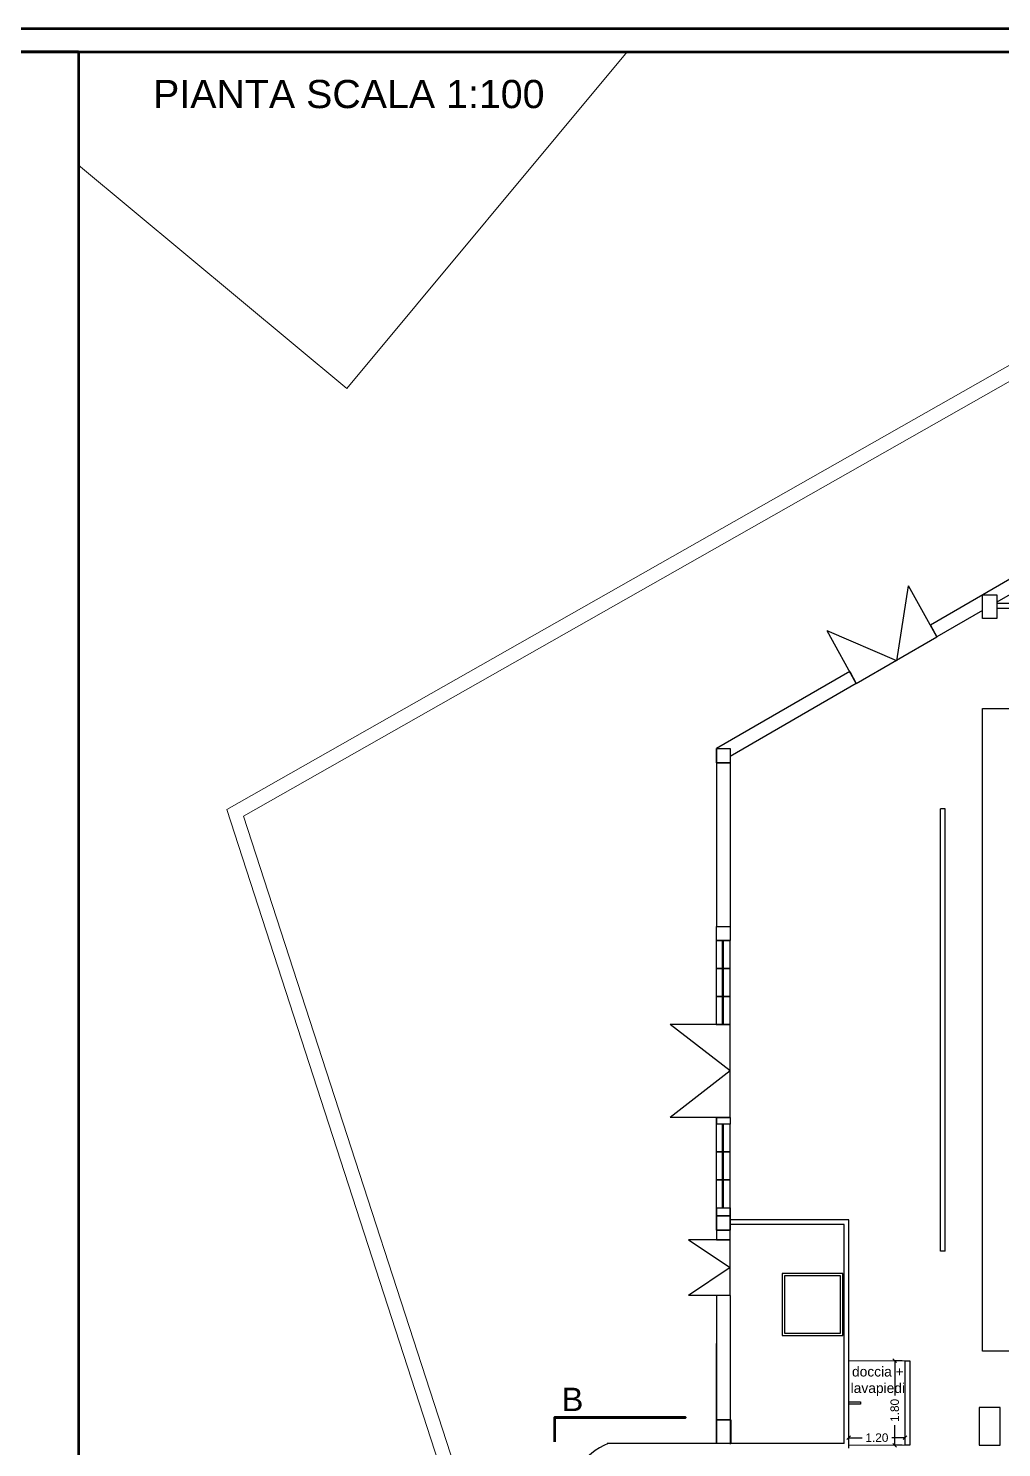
# Model space of a CAD drawing. Header units: millimetres. Extents: x 1769 to 2783, y -1222 to -971.
# Drawn here: x 2631.57 to 2652.3, y -1000.95 to -970.74 of the extents above; entities that cross this region are included whole.
import ezdxf

# ---------------------------------------------------------------- set-up
doc = ezdxf.new("R2010")
doc.units = ezdxf.units.MM
for name, pattern in [('234A', [2, 1.5, -0.5]), ('501L', [5, 2.5, 2.5]), ('CONTINUA', [0])]:
    doc.linetypes.add(name, pattern=pattern)
for name, color, linetype in [('EDIFICIO CIVILE', 10, 'Continuous'), ('FINESTRE', 1, 'Continuous'), ('IMPIANTO SPORTIVO SC', 7, '234A'), ('muri', 7, 'Continuous'), ('MURO DIVISORIO', 71, '501L'), ('PIALSTRI', 7, 'Continuous'), ('quote', 6, 'Continuous'), ('scritte', 240, 'Continuous')]:
    doc.layers.add(name, color=color, linetype=linetype)
doc.layers.add('no stampa', color=251, linetype='Continuous', plot=False)
doc.styles.add('ARIAL', font='arial.ttf')
doc.dimstyles.new('1a100', dxfattribs={"dimtxt": 0.18, "dimasz": 0.08, "dimexe": 0.01, "dimexo": 0.0625, "dimgap": 0.09, "dimtad": 0, "dimzin": 0, "dimdsep": 46, "dimtxsty": 'ARIAL', "dimblk": 'OBLIQUE', "dimcen": 0.08, "dimclrd": 1, "dimclre": 1, "dimadec": 0, "dimazin": 0, "dimtfac": 1, "dimtofl": 0, "dimtmove": 0, "dimatfit": 1, "dimfxl": 1, "dimtolj": 1, "dimtzin": 0, "dimarcsym": 0})

# ---------------------------------------------------------------- blocks, each defined once
blk = doc.blocks.new('_Oblique')
at = {"color": 0, "linetype": 'ByBlock', "lineweight": -2}
blk.add_line((-0.5, -0.5), (0.5, 0.5), dxfattribs=at)
blk = doc.blocks.new('*D32')
at = {"layer": 'Defpoints', "color": 0, "lineweight": 60, "ltscale": 0.2, "transparency": 16777216}
for p in [(2649.047, -1000.741), (2649.047, -1000.902), (2650.247, -1000.902)]:
    blk.add_point(p, dxfattribs=at)
at = {"layer": 'quote', "color": 1, "lineweight": -2, "ltscale": 0.2, "transparency": 16777216}
for p, q in [((2649.047, -1000.84), (2649.047, -1000.731)), ((2649.047, -1000.741), (2649.332, -1000.741)), ((2650.247, -1000.741), (2649.962, -1000.741)), ((2650.247, -1000.84), (2650.247, -1000.731))]:
    blk.add_line(p, q, dxfattribs=at)
at = {"layer": 'quote', "color": 1, "lineweight": -2, "ltscale": 0.2, "transparency": 16777216, "xscale": 0.08, "yscale": 0.08, "zscale": 0.08, "rotation": 180}
blk.add_blockref('_Oblique', (2649.047, -1000.741), dxfattribs=at)
at = {"layer": 'quote', "color": 1, "lineweight": -2, "ltscale": 0.2, "transparency": 16777216, "xscale": 0.08, "yscale": 0.08, "zscale": 0.08}
blk.add_blockref('_Oblique', (2650.247, -1000.741), dxfattribs=at)
at = {"layer": 'quote', "color": 0, "ltscale": 0.2, "transparency": 16777216, "insert": (2649.647, -1000.741), "char_height": 0.18, "attachment_point": 5, "style": 'ARIAL'}
blk.add_mtext('\\A1;1.20', dxfattribs=at)
blk = doc.blocks.new('*D33')
at = {"layer": 'Defpoints', "color": 0, "lineweight": 60, "ltscale": 0.2, "transparency": 16777216}
for p in [(2650.247, -999.102), (2650.027, -1000.902), (2650.247, -1000.902)]:
    blk.add_point(p, dxfattribs=at)
at = {"layer": 'quote', "color": 1, "lineweight": -2, "ltscale": 0.2, "transparency": 16777216}
for p, q in [((2650.184, -999.102), (2650.017, -999.102)), ((2650.027, -999.102), (2650.027, -999.845)), ((2650.027, -1000.902), (2650.027, -1000.475)), ((2650.184, -1000.902), (2650.017, -1000.902))]:
    blk.add_line(p, q, dxfattribs=at)
at = {"layer": 'quote', "color": 1, "lineweight": -2, "ltscale": 0.2, "transparency": 16777216, "xscale": 0.08, "yscale": 0.08, "zscale": 0.08}
for p, rotation in [((2650.027, -999.102), 90), ((2650.027, -1000.902), 270)]:
    blk.add_blockref('_Oblique', p, dxfattribs=dict(at, rotation=rotation))
at = {"layer": 'quote', "color": 0, "ltscale": 0.2, "transparency": 16777216, "insert": (2650.027, -1000.16), "char_height": 0.18, "attachment_point": 5, "rotation": 90, "style": 'ARIAL'}
blk.add_mtext('\\A1;1.80', dxfattribs=at)

msp = doc.modelspace()

# ---------------------------------------------------------------- linework, layer by layer
at = {"color": 1}
for p, q in [((2651.897, -985.219), (2677.684, -985.219)), ((2651.897, -998.901), (2651.897, -985.219)), ((2646.231, -986.374), (2646.518, -986.374)), ((2651.005, -996.768), (2651.005, -987.352)), ((2651.104, -996.768), (2651.104, -987.352)), ((2651.897, -998.901), (2651.897, -998.739))]:
    msp.add_line(p, q, dxfattribs=at)
msp.add_lwpolyline([(2677.684, -985.219), (2677.684, -998.901), (2651.897, -998.901), (2651.897, -985.219)], close=True, dxfattribs=at)
at = {"lineweight": 60, "ltscale": 0.2}
msp.add_lwpolyline([(2642.783, -1000.311), (2645.572, -1000.311), (2642.783, -1000.311), (2642.783, -1000.832)], dxfattribs=at)
at = {"layer": 'EDIFICIO CIVILE', "color": 6, "linetype": 'Continuous', "lineweight": 0}
msp.add_lwpolyline([(2632.642, -973.65), (2638.357, -978.405), (2644.325, -971.241)], dxfattribs=at)
at = {"layer": 'FINESTRE', "color": 1}
for points in [[(2650.247, -999.102), (2650.347, -999.102), (2650.347, -1000.902), (2650.247, -1000.902)], [(2649.047, -999.977), (2649.297, -999.977), (2649.297, -1000.027), (2649.047, -1000.027)]]:
    msp.add_lwpolyline(points, close=True, dxfattribs=at)
at = {"layer": 'IMPIANTO SPORTIVO SC', "color": 1, "linetype": 'ByBlock'}
for p, q in [((2650.075, -984.204), (2650.323, -982.607)), ((2650.924, -983.693), (2650.323, -982.607)), ((2649.207, -984.684), (2648.589, -983.566)), ((2650.075, -984.204), (2648.589, -983.566)), ((2649.207, -984.684), (2650.924, -983.693)), ((2651.104, -987.352), (2651.005, -987.352)), ((2646.518, -990.159), (2646.22, -990.159)), ((2646.22, -990.159), (2646.22, -990.753)), ((2646.231, -990.159), (2646.518, -990.159)), ((2646.357, -990.753), (2646.357, -990.159)), ((2646.381, -990.753), (2646.381, -990.159)), ((2646.518, -990.753), (2646.518, -990.159)), ((2646.22, -990.753), (2646.518, -990.753)), ((2646.518, -990.753), (2646.22, -990.753)), ((2646.22, -990.753), (2646.22, -991.348)), ((2646.357, -991.348), (2646.357, -990.753)), ((2646.381, -991.348), (2646.381, -990.753)), ((2646.518, -991.348), (2646.518, -990.753)), ((2646.22, -991.348), (2646.518, -991.348)), ((2646.518, -991.348), (2646.22, -991.348)), ((2646.22, -991.348), (2646.22, -991.943)), ((2646.357, -991.943), (2646.357, -991.348)), ((2646.381, -991.943), (2646.381, -991.348)), ((2646.518, -991.943), (2646.518, -991.348)), ((2646.518, -991.943), (2645.24, -991.943)), ((2646.518, -992.934), (2645.24, -991.943)), ((2646.22, -991.943), (2646.518, -991.943)), ((2646.518, -993.925), (2646.518, -991.943)), ((2646.518, -992.934), (2645.24, -993.925)), ((2646.518, -993.925), (2645.24, -993.925)), ((2646.518, -994.064), (2646.22, -994.064)), ((2646.22, -994.064), (2646.22, -994.659)), ((2646.357, -994.659), (2646.357, -994.064)), ((2646.381, -994.659), (2646.381, -994.064)), ((2646.518, -995.253), (2646.518, -994.064)), ((2646.22, -994.659), (2646.518, -994.659)), ((2646.518, -994.659), (2646.22, -994.659)), ((2646.22, -994.659), (2646.22, -995.253)), ((2646.357, -995.253), (2646.357, -994.659)), ((2646.381, -995.253), (2646.381, -994.659)), ((2646.22, -995.253), (2646.518, -995.253)), ((2646.518, -995.253), (2646.22, -995.253)), ((2646.22, -995.253), (2646.22, -995.848)), ((2646.357, -995.848), (2646.357, -995.253)), ((2646.381, -995.848), (2646.381, -995.253)), ((2646.518, -995.848), (2646.518, -995.253)), ((2646.22, -995.848), (2646.518, -995.848)), ((2646.231, -996.527), (2645.637, -996.527)), ((2645.637, -996.527), (2646.518, -997.121)), ((2646.518, -996.527), (2646.231, -996.527)), ((2646.518, -997.716), (2646.518, -996.527)), ((2651.104, -996.768), (2651.005, -996.768)), ((2646.518, -997.121), (2645.637, -997.716)), ((2646.231, -997.716), (2645.637, -997.716))]:
    msp.add_line(p, q, dxfattribs=at)
for points in [[(2648.924, -997.246), (2647.631, -997.246), (2647.631, -998.564), (2648.924, -998.564)], [(2648.874, -997.296), (2647.68, -997.296), (2647.68, -998.515), (2648.874, -998.515)]]:
    msp.add_lwpolyline(points, close=True, dxfattribs=at)
at = {"layer": 'muri', "color": 3}
for p, q in [((2659.015, -978.691), (2650.786, -983.442)), ((2657.234, -980.05), (2652.2, -982.956)), ((2651.897, -982.801), (2652.2, -982.801)), ((2651.897, -983.305), (2651.897, -983.087)), ((2652.2, -982.801), (2652.2, -983.305)), ((2655.998, -982.986), (2652.2, -982.986)), ((2655.998, -983.087), (2652.2, -983.087)), ((2651.897, -983.131), (2650.924, -983.693)), ((2652.2, -983.305), (2651.897, -983.305)), ((2649.069, -984.433), (2646.231, -986.072)), ((2649.207, -984.684), (2646.518, -986.237)), ((2646.231, -986.072), (2646.231, -989.856)), ((2646.518, -986.072), (2646.518, -989.856)), ((2646.231, -993.925), (2646.231, -994.064)), ((2646.231, -995.848), (2646.231, -996.527)), ((2646.518, -996.527), (2646.518, -995.848)), ((2646.231, -996.322), (2646.518, -996.322)), ((2649.047, -996.107), (2646.518, -996.107)), ((2648.947, -996.206), (2646.518, -996.206)), ((2648.947, -1000.865), (2648.947, -996.206)), ((2649.047, -1000.964), (2649.047, -996.107)), ((2646.231, -996.527), (2646.518, -996.527)), ((2646.231, -997.716), (2646.231, -1000.863)), ((2646.518, -997.716), (2646.231, -997.716)), ((2646.518, -997.716), (2646.518, -1000.358)), ((2646.231, -998.739), (2646.231, -1000.863)), ((2646.518, -998.739), (2646.518, -1000.358)), ((2648.947, -1000.863), (2648.947, -998.739)), ((2649.047, -1000.964), (2649.047, -998.739)), ((2646.231, -1000.358), (2646.518, -1000.358)), ((2646.231, -1000.358), (2646.534, -1000.358)), ((2646.518, -1000.358), (2646.518, -1000.863)), ((2646.534, -1000.358), (2646.534, -1000.863)), ((2648.451, -1000.863), (2643.904, -1000.863)), ((2648.947, -1000.863), (2643.905, -1000.863)), ((2648.947, -1000.863), (2643.926, -1000.863)), ((2646.232, -1000.863), (2643.943, -1000.863)), ((2646.231, -1000.863), (2646.231, -1000.644)), ((2646.534, -1000.863), (2646.231, -1000.863)), ((2646.516, -1000.863), (2646.534, -1000.863))]:
    msp.add_line(p, q, dxfattribs=at)
at = {"layer": 'muri', "color": 3, "ltscale": 0.2}
for p, q in [((2650.786, -983.442), (2650.924, -983.693)), ((2649.069, -984.433), (2649.207, -984.684))]:
    msp.add_line(p, q, dxfattribs=at)
at = {"layer": 'muri', "color": 3}
for points in [[(2652.2, -982.801), (2652.2, -983.305), (2651.897, -983.305), (2651.897, -982.801)], [(2646.518, -986.072), (2646.518, -986.374), (2646.231, -986.374), (2646.231, -986.072)], [(2646.518, -989.856), (2646.518, -990.159), (2646.231, -990.159), (2646.231, -989.856)], [(2646.518, -996.019), (2646.518, -996.322), (2646.231, -996.322), (2646.231, -996.019)], [(2651.823, -1000.902), (2652.273, -1000.902), (2652.273, -1000.102), (2651.823, -1000.102)], [(2646.518, -1000.358), (2646.518, -1000.863), (2646.231, -1000.863), (2646.231, -1000.358)], [(2646.534, -1000.358), (2646.534, -1000.863), (2646.231, -1000.863), (2646.231, -1000.358)]]:
    msp.add_lwpolyline(points, close=True, dxfattribs=at)
at = {"layer": 'muri', "color": 3, "ltscale": 0.2}
for points in [[(2646.231, -993.925), (2646.518, -993.925), (2646.518, -994.064), (2646.231, -994.064)], [(2646.231, -995.848), (2646.518, -995.848), (2646.518, -996.019), (2646.231, -996.019)]]:
    msp.add_lwpolyline(points, close=True, dxfattribs=at)
msp.add_lwpolyline([(2646.518, -998.739), (2646.518, -1000.358), (2646.231, -1000.358), (2646.231, -998.739)], dxfattribs=at)
at = {"layer": 'muri', "color": 3, "linetype": 'ByBlock', "lineweight": 0, "ltscale": 0.2}
msp.add_lwpolyline([(2651.823, -1000.902), (2652.273, -1000.902), (2652.273, -1000.102), (2651.823, -1000.102)], close=True, dxfattribs=at)
at = {"layer": 'muri', "color": 3}
msp.add_arc((2644.456, -1002.163), 1.404, 112.1826, 247.8174, dxfattribs=at)
at = {"layer": 'MURO DIVISORIO', "color": 6, "linetype": '501L', "lineweight": 0}
for points in [[(2664.229, -971.241), (2635.797, -987.367), (2641.737, -1005.668), (2633.967, -1017.085)], [(2664.838, -971.241), (2636.158, -987.508), (2642.068, -1005.716), (2634.331, -1017.085)]]:
    msp.add_lwpolyline(points, dxfattribs=at)
at = {"layer": 'no stampa', "linetype": 'ByBlock', "lineweight": 0, "ltscale": 0.2}
msp.add_lwpolyline([(2649.047, -999.102), (2650.247, -999.102), (2650.247, -1000.902), (2649.047, -1000.902)], close=True, dxfattribs=at)
at = {"layer": 'PIALSTRI', "lineweight": 60, "ltscale": 0.2}
for q in [(2692.269, -971.241), (2632.642, -1017.085)]:
    msp.add_line((2632.642, -971.241), q, dxfattribs=at)
at = {"layer": 'quote', "lineweight": 60, "ltscale": 0.2}
msp.add_line((2632.642, -971.241), (2607.114, -971.241), dxfattribs=at)
for points in [[(2606.614, -970.741), (2782.913, -970.741), (2782.913, -1017.585), (2606.614, -1017.585)], [(2607.114, -971.241), (2782.413, -971.241), (2782.413, -1017.085), (2607.114, -1017.085)]]:
    msp.add_lwpolyline(points, close=True, dxfattribs=at)

# ---------------------------------------------------------------- texts
at = {"lineweight": 60, "ltscale": 0.2, "insert": (2642.929, -999.676), "char_height": 0.5, "width": 0.59728, "attachment_point": 1, "style": 'ARIAL'}
msp.add_mtext('{\\fArial|b0|i0|c238|p34;B}', dxfattribs=at)
at = {"layer": 'scritte', "color": 240, "insert": (2634.229, -971.838), "char_height": 0.6, "width": 37.79981, "attachment_point": 1, "style": 'ARIAL'}
msp.add_mtext('PIANTA{\\fArial|b0|i0|c238|p34; SCALA 1:}100', dxfattribs=at)
at = {"layer": 'scritte', "color": 6, "linetype": 'CONTINUA', "insert": (2649.667, -999.229), "char_height": 0.21, "width": 2.01865, "attachment_point": 2, "style": 'ARIAL'}
msp.add_mtext('{\\fArial|b0|i0|c238|p34;doccia + lavapiedi}', dxfattribs=at)

# ---------------------------------------------------------------- dimensions: what is measured, and where the dimension line sits
at = {"layer": 'quote', "ltscale": 0.2}
dim = msp.add_linear_dim(base=(2650.027, -1000.902), p1=(2650.247, -999.102), p2=(2650.247, -1000.902), angle=90, dimstyle='1a100', dxfattribs=at)
dim.commit()
dim.dimension.update_dxf_attribs({"geometry": '*D33', "text_midpoint": (2650.027, -1000.16), "dimtype": 160})
dim = msp.add_linear_dim(base=(2649.047, -1000.741), p1=(2650.247, -1000.902), p2=(2649.047, -1000.902), dimstyle='1a100', dxfattribs=at)
dim.commit()
dim.dimension.update_dxf_attribs({"geometry": '*D32', "text_midpoint": (2649.647, -1000.741)})

doc.saveas('drawing.dxf')
